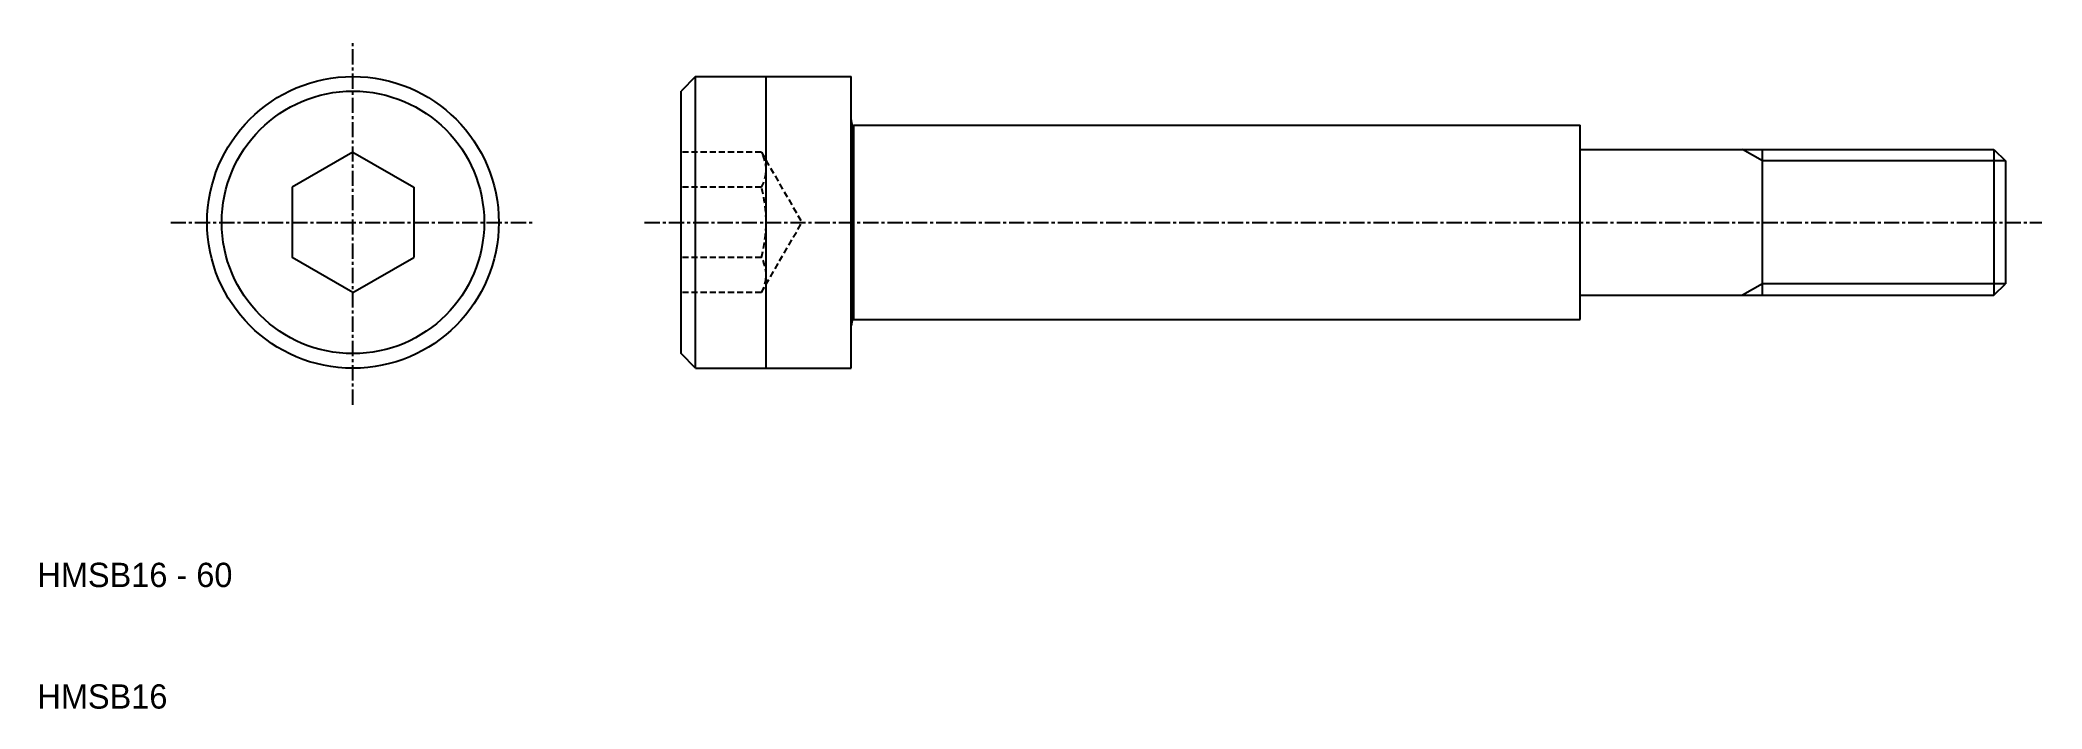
# Model space of a CAD drawing. Extents: x 10 to 175, y 10 to 65.
import ezdxf

# ---------------------------------------------------------------- set-up
doc = ezdxf.new("R2010")
doc.units = 0
doc.linetypes.add('CENTER', pattern=[2, 1.25, -0.25, 0.25, -0.25])
doc.linetypes.add('DASHED', pattern=[0.75, 0.5, -0.25])
doc.layers.get('0').update_dxf_attribs({"linetype": 'CONTINUOUS'})
doc.layers.add('CENTER', color=1, linetype='CENTER')

msp = doc.modelspace()

# ---------------------------------------------------------------- linework, layer by layer
at = {"color": 7, "linetype": 'CONTINUOUS'}
for p, q in [((64.17, 62), (62.97, 60.8)), ((64.17, 62), (76.97, 62)), ((64.17, 38), (64.17, 62)), ((69.97, 38), (69.97, 62)), ((76.97, 58.5), (76.97, 62)), ((62.97, 39.2), (62.97, 60.8)), ((76.97, 41.5), (76.97, 58.5)), ((77.07, 57.9), (76.97, 58.5)), ((77.17, 58), (77.07, 57.9)), ((77.07, 57.9), (77.07, 42.1)), ((77.17, 58), (77.17, 42)), ((77.17, 58), (136.97, 58)), ((136.97, 56), (136.97, 58)), ((35.97, 55.77), (30.97, 52.89)), ((35.97, 55.77), (40.97, 52.89)), ((136.97, 44), (136.97, 56)), ((136.97, 56), (171.02, 56)), ((151.97, 44), (151.97, 56)), ((171.02, 56), (171.02, 44)), ((171.02, 56), (171.97, 55.05)), ((171.97, 55.05), (171.97, 44.95)), ((30.97, 52.89), (30.97, 47.11)), ((40.97, 52.89), (40.97, 47.11)), ((35.97, 44.23), (30.97, 47.11)), ((35.97, 44.23), (40.97, 47.11)), ((171.02, 44), (171.97, 44.95)), ((136.97, 44), (171.02, 44)), ((136.97, 42), (136.97, 44)), ((77.07, 42.1), (76.97, 41.5)), ((76.97, 38), (76.97, 41.5)), ((77.17, 42), (77.07, 42.1)), ((77.17, 42), (136.97, 42)), ((64.17, 38), (62.97, 39.2)), ((64.17, 38), (76.97, 38))]:
    msp.add_line(p, q, dxfattribs=at)
at = {"color": 3, "linetype": 'DASHED'}
for p, q in [((69.58, 55.77), (62.97, 55.77)), ((69.58, 55.77), (72.92, 50)), ((69.58, 52.89), (62.97, 52.89)), ((69.58, 44.23), (72.92, 50)), ((69.58, 47.11), (62.97, 47.11)), ((69.58, 44.23), (62.97, 44.23))]:
    msp.add_line(p, q, dxfattribs=at)
at = {"color": 3, "linetype": 'CONTINUOUS'}
for p, q in [((151.97, 55.05), (150.33, 56)), ((171.97, 55.05), (151.97, 55.05)), ((151.97, 44.95), (150.33, 44)), ((171.97, 44.95), (151.97, 44.95))]:
    msp.add_line(p, q, dxfattribs=at)
at = {"color": 7, "linetype": 'CONTINUOUS'}
for radius in [12, 10.8]:
    msp.add_circle((35.97, 50), radius, dxfattribs=at)
at = {"color": 3, "linetype": 'DASHED'}
for centre, radius, start, end in [((67.08, 54.33), 2.89, 330, 30), ((59, 50), 10.97, 344.7385, 15.2615), ((67.08, 45.67), 2.89, 330, 30)]:
    msp.add_arc(centre, radius, start, end, dxfattribs=at)
at = {"layer": 'CENTER', "color": 1, "linetype": 'CENTER'}
for p, q in [((35.97, 35), (35.97, 65)), ((20.97, 50), (50.97, 50)), ((59.97, 50), (174.97, 50))]:
    msp.add_line(p, q, dxfattribs=at)

# ---------------------------------------------------------------- texts
at = {"color": 7, "linetype": 'CONTINUOUS'}
for s, p in [('HMSB16 - 60', (10, 20)), ('HMSB16', (10, 10))]:
    msp.add_text(s, height=2, dxfattribs=at).set_placement(p)

doc.saveas('drawing.dxf')
